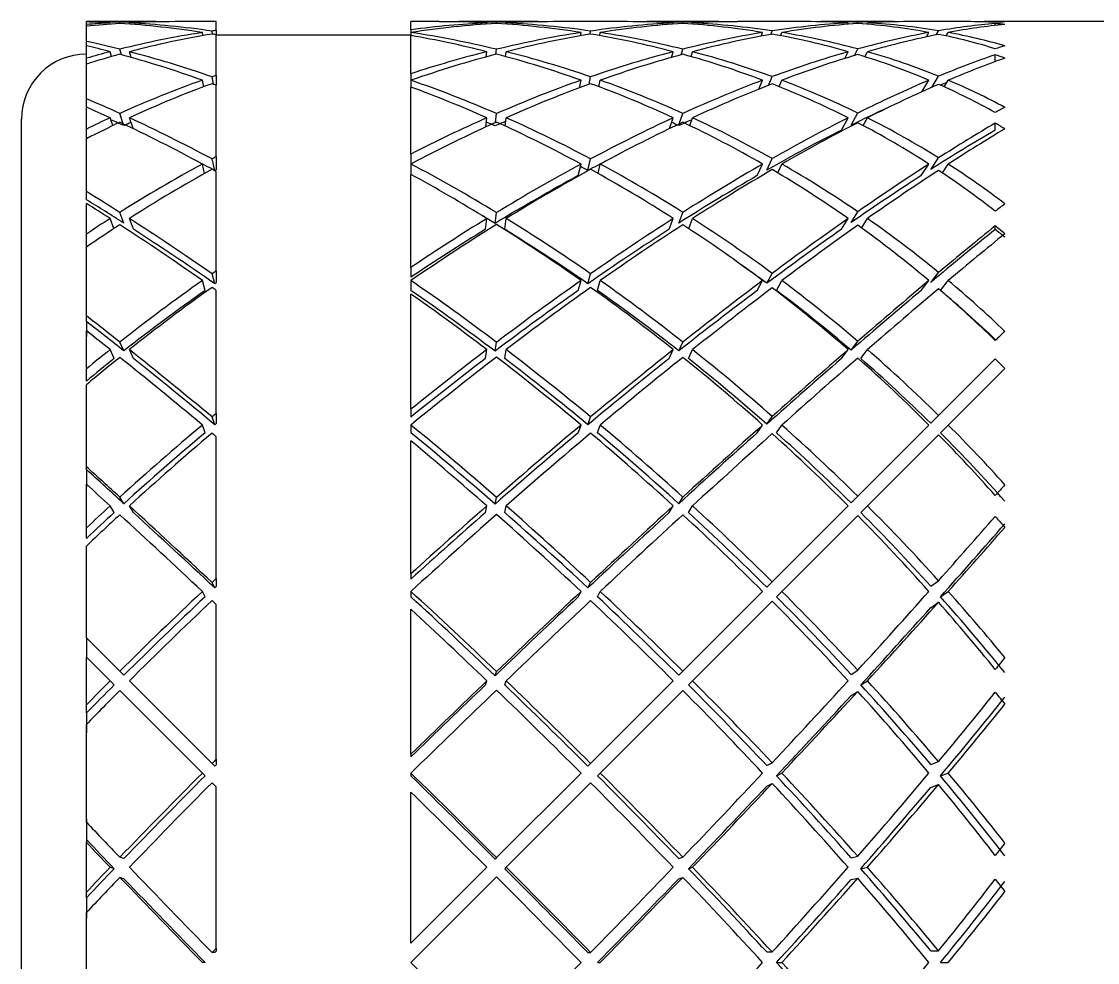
# Model space of a CAD drawing. Header units: millimetres. Extents: x 0 to 279, y 0 to 216.
# Drawn here: x 88.59 to 92.6, y 193.701 to 197.207 of the extents above; entities that cross this region are included whole.
import ezdxf

# ---------------------------------------------------------------- set-up
doc = ezdxf.new("R2010")
doc.units = ezdxf.units.MM

msp = doc.modelspace()

# ---------------------------------------------------------------- linework, layer by layer
at = {"color": 7, "linetype": 'Continuous', "lineweight": 25}
for p, q in [((89.0914, 197.2063), (88.8323, 197.2063)), ((88.8323, 197.2053), (88.8323, 197.2063)), ((88.8323, 197.1959), (88.8323, 197.2053)), ((88.8323, 197.1892), (88.8323, 197.1959)), ((88.8323, 197.1329), (88.8323, 197.1892)), ((88.922, 197.1973), (88.9207, 197.2018)), ((88.9578, 197.1996), (88.9566, 197.2035)), ((88.9939, 197.1971), (88.9925, 197.2018)), ((89.3161, 197.2063), (89.1632, 197.2063)), ((89.3161, 197.1735), (89.3161, 197.2063)), ((89.3161, 197.1735), (89.3161, 197.1575)), ((90.1475, 197.2063), (90.0418, 197.2063)), ((90.0418, 197.176), (90.0418, 197.2063)), ((90.0418, 197.176), (90.0418, 197.1659)), ((90.5008, 197.2063), (90.2194, 197.2063)), ((90.3241, 197.1974), (90.3246, 197.2018)), ((90.3601, 197.1998), (90.3605, 197.2035)), ((90.396, 197.1974), (90.3964, 197.2018)), ((90.8486, 197.2063), (90.5726, 197.2063)), ((91.1874, 197.2063), (90.9204, 197.2063)), ((91.0179, 197.1971), (91.0193, 197.2018)), ((91.054, 197.1996), (91.0552, 197.2035)), ((91.0898, 197.1973), (91.0912, 197.2018)), ((91.5137, 197.2063), (91.2592, 197.2063)), ((91.8241, 197.2063), (91.5855, 197.2063)), ((91.6685, 197.1965), (91.6711, 197.2018)), ((91.7048, 197.1993), (91.7069, 197.2037)), ((91.7405, 197.1969), (91.7429, 197.2018)), ((92.1155, 197.2063), (91.8959, 197.2063)), ((91.9995, 197.1573), (92.0082, 197.1722)), ((93.111, 197.2063), (92.1874, 197.2063)), ((92.2193, 197.1922), (92.2193, 197.1993)), ((88.8323, 197.1165), (88.8323, 197.1329)), ((89.2667, 197.1544), (89.2644, 197.1659)), ((89.3027, 197.1598), (89.3003, 197.1713)), ((89.3161, 197.0061), (89.3161, 197.1575)), ((90.0418, 197.1555), (89.3161, 197.1555)), ((90.0418, 197.1659), (90.0418, 197.1543)), ((90.0418, 197.0124), (90.0418, 197.1543)), ((90.6731, 197.1536), (90.6756, 197.1659)), ((90.7091, 197.1598), (90.7115, 197.1713)), ((90.7451, 197.1544), (90.7474, 197.1659)), ((91.3468, 197.1522), (91.3523, 197.1659)), ((91.383, 197.1589), (91.3881, 197.1716)), ((91.4194, 197.154), (91.4241, 197.1659)), ((91.963, 197.1497), (91.9724, 197.1659)), ((92.0368, 197.153), (92.0442, 197.1659)), ((88.8323, 197.0699), (88.8323, 197.1165)), ((88.9263, 197.0763), (88.9207, 197.0944)), ((88.963, 197.083), (88.9566, 197.1037)), ((88.9991, 197.0729), (88.9925, 197.0944)), ((90.3226, 197.0751), (90.3246, 197.0944)), ((90.3586, 197.0847), (90.3605, 197.1033)), ((90.3945, 197.0761), (90.3964, 197.0944)), ((91.0127, 197.0729), (91.0193, 197.0944)), ((91.0488, 197.083), (91.0552, 197.1037)), ((91.0855, 197.0763), (91.0912, 197.0944)), ((91.6584, 197.0691), (91.6711, 197.0944)), ((91.6947, 197.0802), (91.7069, 197.1045)), ((91.7335, 197.0757), (91.7429, 197.0944)), ((88.8323, 197.0481), (88.8323, 197.0699)), ((92.2193, 197.0575), (92.2193, 197.083)), ((88.8323, 196.9189), (88.8323, 197.0481)), ((90.0418, 197.0124), (90.0418, 196.9881)), ((89.2696, 196.9638), (89.2644, 196.9881)), ((89.3063, 196.973), (89.3003, 197.0007)), ((89.3161, 197.0061), (89.3161, 196.9694)), ((90.0418, 196.9881), (90.0418, 196.9625)), ((90.6695, 196.9597), (90.6756, 196.9881)), ((90.7055, 196.973), (90.7115, 197.0007)), ((90.7422, 196.9638), (90.7474, 196.9881)), ((91.3382, 196.9547), (91.3523, 196.9881)), ((91.3745, 196.969), (91.3881, 197.0015)), ((91.414, 196.9641), (91.4241, 196.9881)), ((91.9463, 196.9453), (91.9724, 196.9881)), ((91.9829, 196.9616), (92.0082, 197.0031)), ((92.0291, 196.9633), (92.0442, 196.9881)), ((89.3161, 196.7033), (89.3161, 196.9694)), ((90.0418, 196.7132), (90.0418, 196.9625)), ((88.8323, 196.8879), (88.8323, 196.9189)), ((88.8323, 196.806), (88.8323, 196.8879)), ((88.9698, 196.8251), (88.9566, 196.8645)), ((90.3567, 196.8303), (90.3605, 196.8638)), ((91.042, 196.8251), (91.0552, 196.8645)), ((91.6822, 196.8204), (91.7069, 196.866)), ((88.5904, 190.5588), (88.5904, 196.8435)), ((88.9304, 196.8188), (88.9207, 196.8481)), ((89.0059, 196.8079), (88.9925, 196.8481)), ((90.3207, 196.8139), (90.3246, 196.8481)), ((90.393, 196.8172), (90.3964, 196.8481)), ((91.0059, 196.8079), (91.0193, 196.8481)), ((91.0814, 196.8188), (91.0912, 196.8481)), ((91.6464, 196.8025), (91.6711, 196.8481)), ((91.7272, 196.8191), (91.7429, 196.8481)), ((92.2193, 196.8021), (92.2193, 196.8283)), ((88.8323, 196.7699), (88.8323, 196.806)), ((88.8323, 196.5733), (88.8323, 196.7699)), ((89.3106, 196.6519), (89.3003, 196.695)), ((89.3161, 196.7033), (89.3161, 196.6548)), ((90.0418, 196.7132), (90.0418, 196.6758)), ((90.7012, 196.6519), (90.7115, 196.695)), ((91.3681, 196.6532), (91.3881, 196.6963)), ((91.9791, 196.6556), (92.0082, 196.6987)), ((89.2727, 196.6409), (89.2644, 196.6758)), ((90.0418, 196.6758), (90.0418, 196.6372)), ((90.6653, 196.6327), (90.6756, 196.6758)), ((90.7391, 196.6409), (90.7474, 196.6758)), ((91.3322, 196.6327), (91.3523, 196.6758)), ((91.4087, 196.6427), (91.4241, 196.6758)), ((91.9434, 196.6327), (91.9724, 196.6758)), ((92.0222, 196.643), (92.0442, 196.6758)), ((89.3161, 196.2777), (89.3161, 196.6476)), ((90.0418, 196.2906), (90.0418, 196.6372)), ((88.8323, 196.5423), (88.8323, 196.5733)), ((88.8323, 196.415), (88.8323, 196.5289)), ((88.9718, 196.4557), (88.9566, 196.4958)), ((90.3554, 196.4547), (90.3605, 196.4949)), ((91.04, 196.4557), (91.0552, 196.4958)), ((91.6822, 196.4577), (91.7069, 196.4979)), ((88.9348, 196.4354), (88.9207, 196.4729)), ((89.0077, 196.4328), (88.9925, 196.4729)), ((90.3195, 196.4328), (90.3246, 196.4729)), ((90.3913, 196.4328), (90.3964, 196.4729)), ((91.0041, 196.4328), (91.0193, 196.4729)), ((91.077, 196.4354), (91.0912, 196.4729)), ((91.6464, 196.4328), (91.6711, 196.4729)), ((91.7211, 196.4374), (91.7429, 196.4729)), ((88.8323, 196.3662), (88.8323, 196.415)), ((92.2193, 196.4322), (92.2193, 196.4456)), ((88.8323, 196.11), (88.8323, 196.3662)), ((90.0418, 196.2906), (90.0418, 196.2538)), ((89.3106, 196.23), (89.3003, 196.2668)), ((89.3161, 196.2777), (89.3161, 196.2338)), ((90.7012, 196.23), (90.7115, 196.2668)), ((91.3681, 196.2316), (91.3881, 196.2684)), ((91.9791, 196.2348), (92.0082, 196.2716)), ((89.2746, 196.2048), (89.2644, 196.2417)), ((90.0418, 196.2417), (90.0418, 196.2048)), ((90.6653, 196.2048), (90.6756, 196.2417)), ((90.7372, 196.2048), (90.7474, 196.2417)), ((91.3322, 196.2048), (91.3523, 196.2417)), ((91.4041, 196.2048), (91.4241, 196.2417)), ((91.9434, 196.2048), (91.9724, 196.2417)), ((92.0154, 196.2051), (92.0442, 196.2417)), ((89.3161, 195.7466), (89.3161, 196.205)), ((90.0418, 195.7621), (90.0418, 196.1916)), ((88.8323, 196.0886), (88.8323, 196.11)), ((88.8323, 196.0886), (88.8323, 196.0329)), ((88.8323, 195.9129), (88.8323, 196.0541)), ((88.9718, 195.9796), (88.9566, 196.0127)), ((90.3554, 195.9785), (90.3605, 196.0116)), ((91.04, 195.9796), (91.0552, 196.0127)), ((91.6822, 195.9822), (91.7069, 196.0153)), ((88.9359, 195.9512), (88.9207, 195.9843)), ((89.0077, 195.9512), (88.9925, 195.9843)), ((90.3195, 195.9512), (90.3246, 195.9843)), ((90.3913, 195.9512), (90.3964, 195.9843)), ((91.0041, 195.9512), (91.0193, 195.9843)), ((91.0759, 195.9512), (91.0912, 195.9843)), ((91.6464, 195.9512), (91.6711, 195.9843)), ((91.7183, 195.9512), (91.7429, 195.9843)), ((92.0082, 195.7393), (92.2193, 195.9505)), ((92.2553, 195.9145), (92.2193, 195.9505)), ((88.8323, 195.8673), (88.8323, 195.9129)), ((92.0442, 195.7035), (92.2553, 195.9145)), ((88.8323, 195.5481), (88.8323, 195.8533)), ((89.3106, 195.7045), (89.3003, 195.7335)), ((89.3161, 195.7466), (89.3161, 195.7091)), ((90.0418, 195.7621), (90.0418, 195.733)), ((90.7012, 195.7045), (90.7115, 195.7335)), ((91.3681, 195.7065), (91.3881, 195.7355)), ((92.0082, 195.7393), (91.9791, 195.7103)), ((89.2746, 195.6745), (89.2644, 195.7035)), ((90.0418, 195.7035), (90.0418, 195.6745)), ((90.6653, 195.6745), (90.6756, 195.7035)), ((90.7372, 195.6745), (90.7474, 195.7035)), ((91.3322, 195.6745), (91.3523, 195.7035)), ((91.4041, 195.6745), (91.4241, 195.7035)), ((91.7069, 195.438), (91.9724, 195.7035)), ((92.0442, 195.7035), (92.0152, 195.6745)), ((89.3161, 195.1317), (89.3161, 195.66)), ((91.7429, 195.4022), (92.0082, 195.6674)), ((90.0418, 195.1491), (90.0418, 195.6441)), ((88.8323, 195.5372), (88.8323, 195.5481)), ((88.8323, 195.5372), (88.8323, 195.4721)), ((88.8323, 195.3203), (88.8323, 195.4829)), ((88.9718, 195.4104), (88.9566, 195.435)), ((90.3554, 195.409), (90.3605, 195.4337)), ((91.04, 195.4104), (91.0552, 195.435)), ((91.7069, 195.438), (91.6822, 195.4133)), ((88.9359, 195.3775), (88.9207, 195.4022)), ((89.0077, 195.3775), (88.9925, 195.4022)), ((90.3195, 195.3775), (90.3246, 195.4022)), ((90.3913, 195.3775), (90.3964, 195.4022)), ((91.0041, 195.3775), (91.0193, 195.4022)), ((91.0759, 195.3775), (91.0912, 195.4022)), ((91.3881, 195.1192), (91.6711, 195.4022)), ((91.7429, 195.4022), (91.7183, 195.3775)), ((91.4241, 195.0834), (91.7069, 195.3662)), ((88.8323, 195.2813), (88.8323, 195.3203)), ((88.8323, 194.9106), (88.8323, 195.2523)), ((89.3161, 195.1317), (89.3161, 195.1022)), ((90.0418, 195.1491), (90.0418, 195.1291)), ((89.3106, 195.097), (89.3003, 195.117)), ((90.7012, 195.097), (90.7115, 195.117)), ((91.3881, 195.1192), (91.3681, 195.0992)), ((91.9791, 195.1035), (92.0082, 195.1235)), ((89.2746, 195.0634), (89.2644, 195.0834)), ((90.0418, 195.0834), (90.0418, 195.0634)), ((90.6653, 195.0634), (90.6756, 195.0834)), ((90.7372, 195.0634), (90.7474, 195.0834)), ((91.0552, 194.7863), (91.3523, 195.0834)), ((91.0912, 194.7504), (91.3881, 195.0474)), ((91.4241, 195.0834), (91.4041, 195.0634)), ((92.0152, 195.0634), (92.0442, 195.0834)), ((89.3161, 194.4583), (89.3161, 195.0348)), ((90.0418, 194.4769), (90.0418, 195.0171)), ((91.9791, 195.023), (92.0082, 195.0431)), ((88.8323, 194.9106), (88.8323, 194.8388)), ((88.8323, 194.9106), (88.9566, 194.7863)), ((88.8323, 194.8388), (88.9207, 194.7504)), ((88.8323, 194.6613), (88.8323, 194.8388)), ((88.9718, 194.7711), (88.9566, 194.7863)), ((90.3554, 194.7696), (90.3605, 194.7848)), ((91.0552, 194.7863), (91.04, 194.7711)), ((91.6822, 194.7744), (91.7069, 194.7896)), ((88.9359, 194.7352), (88.9207, 194.7504)), ((88.9925, 194.7504), (89.3003, 194.4426)), ((90.3195, 194.7352), (90.3246, 194.7504)), ((90.3913, 194.7352), (90.3964, 194.7504)), ((90.7115, 194.4426), (91.0193, 194.7504)), ((91.0912, 194.7504), (91.0759, 194.7352)), ((91.7183, 194.7352), (91.7429, 194.7504)), ((88.9566, 194.7145), (89.2644, 194.4067)), ((90.7474, 194.4067), (91.0552, 194.7145)), ((91.6822, 194.696), (91.7069, 194.7112)), ((88.8323, 194.6306), (88.8323, 194.6613)), ((88.8323, 194.6306), (88.8323, 194.5568)), ((88.8323, 194.2236), (88.8323, 194.5878)), ((89.3161, 194.4583), (89.3161, 194.4379)), ((90.0418, 194.4769), (90.0418, 194.4667)), ((91.3681, 194.4347), (91.3881, 194.4449)), ((91.9791, 194.4393), (92.0082, 194.4495)), ((89.2746, 194.3965), (89.2644, 194.4067)), ((89.3106, 194.4324), (89.3003, 194.4426)), ((90.0418, 194.4067), (90.0418, 194.3965)), ((90.3605, 194.0916), (90.6756, 194.4067)), ((90.7115, 194.4426), (90.7012, 194.4324)), ((90.7474, 194.4067), (90.7372, 194.3965)), ((91.4041, 194.3965), (91.4241, 194.4067)), ((92.0152, 194.3965), (92.0442, 194.4067)), ((89.3003, 194.3707), (89.3161, 194.355)), ((90.3964, 194.0557), (90.7115, 194.3707)), ((91.3681, 194.3581), (91.3881, 194.3684)), ((89.3161, 193.7538), (89.3161, 194.355)), ((90.0418, 193.773), (90.0418, 194.3362)), ((91.9791, 194.3536), (92.0082, 194.3638)), ((88.8323, 194.2345), (88.8323, 194.1589)), ((88.8323, 194.1589), (88.8323, 194.1481)), ((88.8323, 193.9631), (88.8323, 194.1481)), ((88.9718, 194.088), (88.9566, 194.0932)), ((90.3605, 194.0916), (90.3554, 194.0865)), ((91.04, 194.088), (91.0552, 194.0932)), ((91.6822, 194.0914), (91.7069, 194.0966)), ((88.9359, 194.0506), (88.9207, 194.0557)), ((90.0418, 193.773), (90.3246, 194.0557)), ((90.3964, 194.0557), (90.3913, 194.0506)), ((91.0759, 194.0506), (91.0912, 194.0557)), ((91.7183, 194.0506), (91.7429, 194.0557)), ((88.9718, 194.0131), (88.9566, 194.0183)), ((90.0418, 193.7011), (90.3605, 194.0198)), ((91.04, 194.0131), (91.0552, 194.0183)), ((91.6822, 194.0097), (91.7069, 194.0148)), ((88.8323, 193.9419), (88.8323, 193.9631)), ((88.8323, 193.9419), (88.8323, 193.8656)), ((88.8323, 193.5152), (88.8323, 193.887)), ((89.3106, 193.7378), (89.3003, 193.7378)), ((89.3161, 193.7538), (89.3161, 193.7434)), ((90.7012, 193.7378), (90.7115, 193.7378)), ((91.3681, 193.7402), (91.3881, 193.7402)), ((91.9791, 193.7449), (92.0082, 193.7449)), ((89.2746, 193.7011), (89.2644, 193.7011)), ((90.0418, 193.7011), (90.3605, 193.3824)), ((90.7372, 193.7011), (90.7474, 193.7011)), ((91.4041, 193.7011), (91.4241, 193.7011)), ((92.0152, 193.7011), (92.0442, 193.7011))]:
    msp.add_line(p, q, dxfattribs=at)
msp.add_arc((88.8323, 196.8435), 0.2419, 90, 180, dxfattribs=at)
for centre, major_axis, ratio, start_param, end_param in [((90.0418, 193.7011), (-2.8769, 2.8769), 0.696021, 5.635205, 5.672748), ((89.97, 193.7011), (-2.8769, 2.8769), 0.696021, 5.624464, 5.650996), ((89.97, 193.7011), (-2.7718, 2.7718), 0.774058, 5.675135, 5.701667), ((90.0418, 193.7011), (-2.7718, 2.7718), 0.774058, 5.685876, 5.723419), ((89.97, 193.7011), (-2.7718, 2.7718), 0.774058, 5.613878, 5.664394), ((89.97, 193.7011), (-2.8769, 2.8769), 0.696021, 5.523123, 5.613724), ((90.0418, 193.7011), (-2.7718, 2.7718), 0.774058, 5.624464, 5.675135), ((90.0418, 193.7011), (-2.8769, 2.8769), 0.696021, 5.533585, 5.624464), ((89.97, 193.7011), (2.5405, -2.5405), 0.950571, 2.518502, 2.52308), ((89.97, 193.7011), (2.6596, 2.6596), 0.858472, 0.760063, 0.840907), ((90.0418, 193.7011), (2.6596, 2.6596), 0.858472, 0.770364, 0.861404), ((89.97, 193.7011), (2.5405, 2.5405), 0.950571, 0.709392, 0.760063), ((90.0418, 193.7011), (2.5405, 2.5405), 0.950571, 0.719693, 0.770324), ((89.97, 193.7011), (2.6596, 2.6596), 0.858472, 0.699024, 0.749762), ((89.97, 193.7011), (2.5405, 2.5405), 0.950571, 0.60805, 0.699091), ((90.0418, 193.7011), (2.6596, 2.6596), 0.858472, 0.709392, 0.760063), ((90.0418, 193.7011), (2.5405, 2.5405), 0.950571, 0.618512, 0.709392), ((89.97, 193.7011), (2.8769, 2.8769), 0.696021, 0.658721, 0.7496), ((90.0418, 193.7011), (2.8769, 2.8769), 0.696021, 0.669462, 0.760063), ((89.97, 193.7011), (2.7718, 2.7718), 0.774058, 0.60805, 0.658721), ((90.0418, 193.7011), (2.7718, 2.7718), 0.774058, 0.618791, 0.669307), ((89.97, 193.7011), (2.8769, 2.8769), 0.696021, 0.597122, 0.64798), ((89.97, 193.7011), (2.7718, 2.7718), 0.774058, 0.506708, 0.597309), ((90.0418, 193.7011), (2.8769, 2.8769), 0.696021, 0.60805, 0.658721), ((90.0418, 193.7011), (2.7718, 2.7718), 0.774058, 0.51786, 0.60805), ((89.97, 193.7011), (3.0648, 3.0648), 0.555045, 0.557379, 0.647569), ((90.0418, 193.7011), (3.0648, 3.0648), 0.555045, 0.5691, 0.658721), ((89.97, 193.7011), (2.9747, 2.9747), 0.623305, 0.506708, 0.557379), ((90.0418, 193.7011), (2.9747, 2.9747), 0.623305, 0.518429, 0.568794), ((89.97, 193.7011), (3.0648, 3.0648), 0.555045, 0.494633, 0.545658), ((89.97, 193.7011), (2.9747, 2.9747), 0.623305, 0.405367, 0.494988), ((90.0418, 193.7011), (3.0648, 3.0648), 0.555045, 0.506708, 0.557379), ((90.0418, 193.7011), (2.9747, 2.9747), 0.623305, 0.417853, 0.506708), ((89.97, 193.7011), (3.2211, 3.2211), 0.429134, 0.468693, 0.544893), ((90.0418, 193.7011), (3.2211, 3.2211), 0.429134, 0.481982, 0.557379), ((89.97, 193.7011), (3.147, 3.147), 0.490523, 0.418023, 0.456038), ((90.0418, 193.7011), (3.147, 3.147), 0.490523, 0.431311, 0.468997), ((94.4687, 193.7011), (-3.147, 3.147), 0.490523, 5.851874, 5.865163), ((94.4687, 193.7011), (-3.2211, 3.2211), 0.429134, 5.801203, 5.814492), ((90.0418, 193.7011), (-3.0648, 3.0648), 0.555045, 5.533863, 5.571406), ((89.97, 193.7011), (2.5405, -2.5405), 0.950571, 2.533542, 2.624143), ((90.0418, 193.7011), (2.5405, -2.5405), 0.950571, 2.544005, 2.634884), ((89.97, 193.7011), (-2.8769, 2.8769), 0.696021, 5.508082, 5.51266), ((90.0418, 193.7011), (-2.6596, 2.6596), 0.858472, 5.33074, 5.421781), ((89.97, 193.7011), (-2.6596, 2.6596), 0.858472, 5.320439, 5.401284), ((89.97, 193.7011), (2.8769, 2.8769), 0.696021, 0.760063, 0.851103), ((90.0418, 193.7011), (2.8769, 2.8769), 0.696021, 0.770525, 0.861404), ((89.97, 193.7011), (2.5405, 2.5405), 0.950571, 0.506708, 0.597588), ((90.0418, 193.7011), (2.5405, 2.5405), 0.950571, 0.517449, 0.60805), ((89.97, 193.7011), (3.0648, 3.0648), 0.555045, 0.658721, 0.749322), ((90.0418, 193.7011), (3.0648, 3.0648), 0.555045, 0.669873, 0.760063), ((89.97, 193.7011), (2.7718, 2.7718), 0.774058, 0.405367, 0.495557), ((90.0418, 193.7011), (2.7718, 2.7718), 0.774058, 0.417088, 0.506708), ((89.97, 193.7011), (3.2211, 3.2211), 0.429134, 0.557379, 0.647), ((90.0418, 193.7011), (3.2211, 3.2211), 0.429134, 0.569866, 0.658721), ((89.97, 193.7011), (2.9747, 2.9747), 0.623305, 0.316681, 0.392881), ((90.0418, 193.7011), (2.9747, 2.9747), 0.623305, 0.329969, 0.405367), ((89.97, 193.7011), (-3.0648, 3.0648), 0.555045, 5.523123, 5.549654), ((89.97, 193.7011), (2.5405, -2.5405), 0.950571, 2.634884, 2.661416), ((90.0418, 193.7011), (-3.0648, 3.0648), 0.555045, 5.432243, 5.523123), ((89.97, 193.7011), (2.8769, 2.8769), 0.696021, 0.861404, 0.942249), ((90.0418, 193.7011), (-2.6596, 2.6596), 0.858472, 5.22956, 5.320439), ((89.97, 193.7011), (3.0648, 3.0648), 0.555045, 0.760063, 0.850942), ((90.0418, 193.7011), (2.5405, 2.5405), 0.950571, 0.416519, 0.506708), ((89.97, 193.7011), (3.2211, 3.2211), 0.429134, 0.658721, 0.748911), ((90.0418, 193.7011), (2.7718, 2.7718), 0.774058, 0.316511, 0.405367), ((94.4687, 193.7011), (-2.9747, 2.9747), 0.623305, 5.953216, 5.966504), ((90.0418, 193.7011), (2.5405, -2.5405), 0.950571, 2.645625, 2.683168), ((89.97, 193.7011), (-3.0648, 3.0648), 0.555045, 5.421781, 5.512382), ((90.0418, 193.7011), (2.8769, 2.8769), 0.696021, 0.871705, 0.962746), ((89.97, 193.7011), (-2.6596, 2.6596), 0.858472, 5.219097, 5.310138), ((90.0418, 193.7011), (3.0648, 3.0648), 0.555045, 0.770803, 0.861404), ((89.97, 193.7011), (2.5405, 2.5405), 0.950571, 0.405367, 0.495968), ((90.0418, 193.7011), (3.2211, 3.2211), 0.429134, 0.670442, 0.760063), ((89.97, 193.7011), (2.7718, 2.7718), 0.774058, 0.304025, 0.393646), ((89.97, 193.7011), (3.3444, 3.3444), 0.313752, 0.570035, 0.646235), ((90.0418, 193.7011), (3.3444, 3.3444), 0.313752, 0.583324, 0.658721), ((94.4687, 193.7011), (-3.3444, 3.3444), 0.313752, 5.699862, 5.71315), ((89.97, 193.7011), (2.6596, 2.6596), 0.858472, 1.064088, 1.154689), ((90.0418, 193.7011), (2.6596, 2.6596), 0.858472, 1.07455, 1.16543), ((89.97, 193.7011), (2.6596, 2.6596), 0.858472, 1.049047, 1.053626), ((89.97, 193.7011), (-3.0648, 3.0648), 0.555045, 5.40674, 5.411319), ((90.0418, 193.7011), (-2.8769, 2.8769), 0.696021, 5.229398, 5.320439), ((89.97, 193.7011), (3.0648, 3.0648), 0.555045, 0.861404, 0.952445), ((90.0418, 193.7011), (3.0648, 3.0648), 0.555045, 0.871867, 0.962746), ((89.97, 193.7011), (-2.6596, 2.6596), 0.858472, 5.117756, 5.208635), ((90.0418, 193.7011), (-2.6596, 2.6596), 0.858472, 5.128496, 5.219097), ((89.97, 193.7011), (3.2211, 3.2211), 0.429134, 0.760063, 0.850664), ((90.0418, 193.7011), (3.2211, 3.2211), 0.429134, 0.771215, 0.861404), ((89.97, 193.7011), (2.5405, 2.5405), 0.950571, 0.304025, 0.394215), ((90.0418, 193.7011), (2.5405, 2.5405), 0.950571, 0.315746, 0.405367), ((89.97, 193.7011), (3.3444, 3.3444), 0.313752, 0.658721, 0.748342), ((90.0418, 193.7011), (3.3444, 3.3444), 0.313752, 0.671207, 0.760063), ((89.97, 193.7011), (2.7718, 2.7718), 0.774058, 0.215339, 0.291539), ((89.97, 193.7011), (3.296, 3.296), 0.313752, 0.624575, 0.633389), ((90.0418, 193.7011), (2.7718, 2.7718), 0.774058, 0.228628, 0.304025), ((89.97, 193.7011), (-2.8769, 2.8769), 0.696021, 5.219097, 5.299942), ((90.0418, 193.7011), (-3.2211, 3.2211), 0.429134, 5.432522, 5.470064), ((89.97, 193.7011), (-3.2211, 3.2211), 0.429134, 5.421781, 5.448313), ((89.97, 193.7011), (3.296, 3.296), 0.313752, 0.703262, 0.748169), ((94.4687, 193.7011), (-2.7718, 2.7718), 0.774058, 6.054558, 6.067846), ((89.97, 193.7011), (2.6596, 2.6596), 0.858472, 1.16543, 1.191961), ((90.0418, 193.7011), (2.6596, 2.6596), 0.858472, 1.17617, 1.213713), ((90.0418, 193.7011), (-3.1744, 3.1744), 0.429134, 5.43268, 5.447545), ((89.97, 193.7011), (-3.2211, 3.2211), 0.429134, 5.320439, 5.41104), ((89.97, 193.7011), (2.6211, 2.6211), 0.858472, 1.146539, 1.154531), ((90.0418, 193.7011), (-3.2211, 3.2211), 0.429134, 5.330901, 5.421781), ((89.97, 193.7011), (3.0648, 3.0648), 0.555045, 0.962746, 1.043591), ((90.0418, 193.7011), (3.0648, 3.0648), 0.555045, 0.973047, 1.064088), ((90.0418, 193.7011), (-2.8352, 2.8352), 0.696021, 5.22955, 5.23901), ((89.97, 193.7011), (3.0203, 3.0203), 0.555045, 0.940742, 0.952294), ((89.97, 193.7011), (-2.8769, 2.8769), 0.696021, 5.117756, 5.208797), ((90.0418, 193.7011), (-2.8769, 2.8769), 0.696021, 5.128218, 5.219097), ((89.97, 193.7011), (3.2211, 3.2211), 0.429134, 0.861404, 0.952284), ((90.0418, 193.7011), (3.2211, 3.2211), 0.429134, 0.872145, 0.962746), ((90.0418, 193.7011), (-2.6211, 2.6211), 0.858472, 5.128654, 5.136647), ((89.97, 193.7011), (3.1744, 3.1744), 0.429134, 0.83564, 0.850506), ((89.97, 193.7011), (-2.6596, 2.6596), 0.858472, 5.016414, 5.107015), ((90.0418, 193.7011), (-2.6596, 2.6596), 0.858472, 5.027566, 5.117756), ((89.97, 193.7011), (3.3444, 3.3444), 0.313752, 0.760063, 0.850253), ((90.0418, 193.7011), (3.3444, 3.3444), 0.313752, 0.771784, 0.861404), ((89.97, 193.7011), (2.5405, 2.5405), 0.950571, 0.202683, 0.292304), ((90.0418, 193.7011), (2.5405, 2.5405), 0.950571, 0.21517, 0.304025), ((89.97, 193.7011), (3.4334, 3.4334), 0.205505, 0.671377, 0.747577), ((94.4687, 193.7011), (-3.4334, 3.4334), 0.205505, 5.59852, 5.611808), ((89.97, 193.7011), (3.296, 3.296), 0.313752, 0.760063, 0.850089), ((89.97, 193.7011), (3.3837, 3.3837), 0.205505, 0.659008, 0.747393), ((90.0418, 193.7011), (3.4334, 3.4334), 0.205505, 0.684665, 0.760063), ((89.97, 193.7011), (2.8769, 2.8769), 0.696021, 1.150389, 1.154967), ((89.97, 193.7011), (2.8769, 2.8769), 0.696021, 1.16543, 1.256031), ((90.0418, 193.7011), (2.8769, 2.8769), 0.696021, 1.175892, 1.266771), ((90.0418, 193.7011), (-3.1744, 3.1744), 0.429134, 5.331055, 5.351993), ((89.97, 193.7011), (-3.2211, 3.2211), 0.429134, 5.305398, 5.309977), ((89.97, 193.7011), (2.8352, 2.8352), 0.696021, 1.153182, 1.154813), ((90.0418, 193.7011), (-3.0648, 3.0648), 0.555045, 5.128057, 5.219097), ((89.97, 193.7011), (3.2211, 3.2211), 0.429134, 0.962746, 1.053787), ((90.0418, 193.7011), (3.2211, 3.2211), 0.429134, 0.973208, 1.064088), ((90.0418, 193.7011), (-2.8352, 2.8352), 0.696021, 5.128372, 5.136578), ((89.97, 193.7011), (3.1744, 3.1744), 0.429134, 0.931192, 0.95213), ((89.97, 193.7011), (-2.8769, 2.8769), 0.696021, 5.016414, 5.107293), ((90.0418, 193.7011), (-2.8769, 2.8769), 0.696021, 5.027155, 5.117756), ((89.97, 193.7011), (3.3444, 3.3444), 0.313752, 0.861404, 0.952005), ((90.0418, 193.7011), (3.3444, 3.3444), 0.313752, 0.872556, 0.962746), ((89.97, 193.7011), (-2.6596, 2.6596), 0.858472, 4.915072, 5.005262), ((90.0418, 193.7011), (-2.6596, 2.6596), 0.858472, 4.926793, 5.016414), ((89.97, 193.7011), (3.4334, 3.4334), 0.205505, 0.760063, 0.849684), ((90.0418, 193.7011), (3.4334, 3.4334), 0.205505, 0.772549, 0.861404), ((89.97, 193.7011), (2.5405, 2.5405), 0.950571, 0.113997, 0.190197), ((90.0418, 193.7011), (2.5405, 2.5405), 0.950571, 0.127286, 0.202683), ((89.97, 193.7011), (-3.0648, 3.0648), 0.555045, 5.117756, 5.1986), ((89.97, 193.7011), (3.1744, 3.1744), 0.429134, 0.962746, 1.053635), ((89.97, 193.7011), (3.296, 3.296), 0.313752, 0.861404, 0.951847), ((89.97, 193.7011), (3.3837, 3.3837), 0.205505, 0.760063, 0.849511), ((90.0418, 193.7011), (-3.3444, 3.3444), 0.313752, 5.33118, 5.368723), ((90.0418, 193.7011), (-3.296, 3.296), 0.313752, 5.331338, 5.374135), ((89.97, 193.7011), (-3.3444, 3.3444), 0.313752, 5.320439, 5.346971), ((94.4687, 193.7011), (-2.5405, 2.5405), 0.950571, 6.155899, 6.169188), ((89.97, 193.7011), (2.8769, 2.8769), 0.696021, 1.266771, 1.293303), ((90.0418, 193.7011), (-3.3444, 3.3444), 0.313752, 5.22956, 5.320439), ((89.97, 193.7011), (3.2211, 3.2211), 0.429134, 1.064088, 1.144932), ((90.0418, 193.7011), (3.2211, 3.2211), 0.429134, 1.074389, 1.16543), ((90.0418, 193.7011), (-3.0203, 3.0203), 0.555045, 5.128208, 5.142639), ((89.97, 193.7011), (-3.0648, 3.0648), 0.555045, 5.016414, 5.107455), ((90.0418, 193.7011), (-3.0648, 3.0648), 0.555045, 5.026876, 5.117756), ((89.97, 193.7011), (3.3444, 3.3444), 0.313752, 0.962746, 1.053626), ((90.0418, 193.7011), (-2.8769, 2.8769), 0.696021, 4.926224, 5.016414), ((89.97, 193.7011), (3.4334, 3.4334), 0.205505, 0.861404, 0.951594), ((90.0418, 193.7011), (-2.6596, 2.6596), 0.858472, 4.826217, 4.915072), ((90.0418, 193.7011), (2.8769, 2.8769), 0.696021, 1.277512, 1.315055), ((89.97, 193.7011), (-3.3444, 3.3444), 0.313752, 5.219097, 5.309698), ((90.0418, 193.7011), (-3.296, 3.296), 0.313752, 5.229714, 5.320439), ((89.97, 193.7011), (3.1744, 3.1744), 0.429134, 1.064088, 1.144631), ((90.0418, 193.7011), (-3.0203, 3.0203), 0.555045, 5.02703, 5.117756), ((89.97, 193.7011), (3.296, 3.296), 0.313752, 0.962746, 1.053472), ((90.0418, 193.7011), (3.3444, 3.3444), 0.313752, 0.973487, 1.064088), ((89.97, 193.7011), (-2.8769, 2.8769), 0.696021, 4.915072, 5.005673), ((89.97, 193.7011), (3.3837, 3.3837), 0.205505, 0.861404, 0.95143), ((90.0418, 193.7011), (3.4334, 3.4334), 0.205505, 0.873125, 0.962746), ((89.97, 193.7011), (-2.6596, 2.6596), 0.858472, 4.813731, 4.903351), ((89.97, 193.7011), (3.4367, 3.4367), 0.10169, 0.760349, 0.848735), ((89.97, 193.7011), (3.4872, 3.4872), 0.10169, 0.772719, 0.848918), ((90.0418, 193.7011), (3.4872, 3.4872), 0.10169, 0.786007, 0.861404), ((94.4687, 193.7011), (-3.4872, 3.4872), 0.10169, 5.497178, 5.510467), ((94.4687, 193.7011), (-3.4367, 3.4367), 0.10169, 5.509214, 5.522836), ((90.0418, 193.7011), (-2.8352, 2.8352), 0.696021, 4.926388, 4.958465), ((89.97, 193.7011), (3.0648, 3.0648), 0.555045, 1.251731, 1.256309), ((89.97, 193.7011), (3.0648, 3.0648), 0.555045, 1.266771, 1.357372), ((90.0418, 193.7011), (3.0648, 3.0648), 0.555045, 1.277234, 1.368113), ((89.97, 193.7011), (-3.3444, 3.3444), 0.313752, 5.204057, 5.208635), ((89.97, 193.7011), (3.0203, 3.0203), 0.555045, 1.254524, 1.256155), ((90.0418, 193.7011), (-3.2211, 3.2211), 0.429134, 5.026715, 5.117756), ((89.97, 193.7011), (3.3444, 3.3444), 0.313752, 1.064088, 1.155129), ((90.0418, 193.7011), (3.3444, 3.3444), 0.313752, 1.07455, 1.16543), ((89.97, 193.7011), (-3.0648, 3.0648), 0.555045, 4.915072, 5.005952), ((90.0418, 193.7011), (-3.0648, 3.0648), 0.555045, 4.925813, 5.016414), ((89.97, 193.7011), (3.4334, 3.4334), 0.205505, 0.962746, 1.053347), ((90.0418, 193.7011), (3.4334, 3.4334), 0.205505, 0.973898, 1.064088), ((89.97, 193.7011), (-2.8769, 2.8769), 0.696021, 4.813731, 4.90392), ((90.0418, 193.7011), (-2.8769, 2.8769), 0.696021, 4.825452, 4.915072), ((89.97, 193.7011), (3.4872, 3.4872), 0.10169, 0.861404, 0.951025), ((90.0418, 193.7011), (3.4872, 3.4872), 0.10169, 0.873891, 0.962746), ((89.97, 193.7011), (-2.6596, 2.6596), 0.858472, 4.725045, 4.801245), ((90.0418, 193.7011), (-2.6596, 2.6596), 0.858472, 4.738333, 4.813731), ((89.97, 193.7011), (3.0203, 3.0203), 0.555045, 1.266771, 1.357214), ((90.0418, 193.7011), (-3.1744, 3.1744), 0.429134, 5.026867, 5.117756), ((89.97, 193.7011), (-3.2211, 3.2211), 0.429134, 5.016414, 5.097258), ((89.97, 193.7011), (3.296, 3.296), 0.313752, 1.064088, 1.154977), ((90.0418, 193.7011), (-3.0203, 3.0203), 0.555045, 4.925971, 5.016414), ((89.97, 193.7011), (3.3837, 3.3837), 0.205505, 0.962746, 1.053189), ((90.0418, 193.7011), (-2.8352, 2.8352), 0.696021, 4.825624, 4.915072), ((89.97, 193.7011), (3.4367, 3.4367), 0.10169, 0.861404, 0.950853), ((90.0418, 193.7011), (-2.6211, 2.6211), 0.858472, 4.738929, 4.813731), ((90.0418, 193.7011), (-3.4334, 3.4334), 0.205505, 5.229838, 5.267381), ((90.0418, 193.7011), (-3.3837, 3.3837), 0.205505, 5.229996, 5.272793), ((89.97, 193.7011), (-3.4334, 3.4334), 0.205505, 5.219097, 5.245629), ((94.4687, 193.7011), (2.6596, 2.6596), 0.858472, 1.544852, 1.558141), ((89.97, 193.7011), (3.0648, 3.0648), 0.555045, 1.368113, 1.394645), ((90.0418, 193.7011), (-3.4334, 3.4334), 0.205505, 5.128218, 5.219097), ((89.97, 193.7011), (3.3444, 3.3444), 0.313752, 1.16543, 1.246274), ((90.0418, 193.7011), (-3.2211, 3.2211), 0.429134, 4.925535, 5.016414), ((89.97, 193.7011), (3.4334, 3.4334), 0.205505, 1.064088, 1.154967), ((90.0418, 193.7011), (-3.0648, 3.0648), 0.555045, 4.824883, 4.915072), ((89.97, 193.7011), (3.4872, 3.4872), 0.10169, 0.962746, 1.052936), ((90.0418, 193.7011), (-2.8769, 2.8769), 0.696021, 4.724875, 4.813731), ((90.0418, 193.7011), (3.0648, 3.0648), 0.555045, 1.378854, 1.416396), ((89.97, 193.7011), (3.0203, 3.0203), 0.555045, 1.368113, 1.399695), ((89.97, 193.7011), (-3.4334, 3.4334), 0.205505, 5.117756, 5.208357), ((90.0418, 193.7011), (-3.3837, 3.3837), 0.205505, 5.128372, 5.219097), ((90.0418, 193.7011), (3.3444, 3.3444), 0.313752, 1.17573, 1.266771), ((89.97, 193.7011), (3.296, 3.296), 0.313752, 1.16543, 1.245972), ((89.97, 193.7011), (-3.2211, 3.2211), 0.429134, 4.915072, 5.006113), ((90.0418, 193.7011), (-3.1744, 3.1744), 0.429134, 4.925689, 5.016414), ((89.97, 193.7011), (3.3837, 3.3837), 0.205505, 1.064088, 1.154813), ((90.0418, 193.7011), (3.4334, 3.4334), 0.205505, 1.074829, 1.16543), ((89.97, 193.7011), (-3.0648, 3.0648), 0.555045, 4.813731, 4.904332), ((90.0418, 193.7011), (-3.0203, 3.0203), 0.555045, 4.825047, 4.915072), ((89.97, 193.7011), (3.4367, 3.4367), 0.10169, 0.962746, 1.052772), ((90.0418, 193.7011), (3.4872, 3.4872), 0.10169, 0.974467, 1.064088), ((89.97, 193.7011), (-2.8769, 2.8769), 0.696021, 4.712389, 4.80201), ((90.0418, 193.7011), (-2.8352, 2.8352), 0.696021, 4.725059, 4.813731), ((89.97, 193.7011), (3.2211, 3.2211), 0.429134, 1.353072, 1.357651), ((89.97, 193.7011), (3.2211, 3.2211), 0.429134, 1.368113, 1.458714), ((89.97, 193.7011), (3.1744, 3.1744), 0.429134, 1.355865, 1.357497), ((90.0418, 193.7011), (-3.3444, 3.3444), 0.313752, 4.925373, 5.016414), ((89.97, 193.7011), (3.4334, 3.4334), 0.205505, 1.16543, 1.25647), ((90.0418, 193.7011), (-3.2211, 3.2211), 0.429134, 4.824471, 4.915072), ((89.97, 193.7011), (3.4872, 3.4872), 0.10169, 1.064088, 1.154689), ((90.0418, 193.7011), (-3.0648, 3.0648), 0.555045, 4.72411, 4.813731), ((90.0418, 193.7011), (-2.8769, 2.8769), 0.696021, 4.636992, 4.712389), ((89.97, 193.7011), (3.1744, 3.1744), 0.429134, 1.368113, 1.458556), ((90.0418, 193.7011), (3.2211, 3.2211), 0.429134, 1.378575, 1.469455), ((89.97, 193.7011), (-3.4334, 3.4334), 0.205505, 5.102715, 5.107293), ((90.0418, 193.7011), (-3.296, 3.296), 0.313752, 4.925525, 5.016414), ((89.97, 193.7011), (3.3837, 3.3837), 0.205505, 1.16543, 1.256319), ((90.0418, 193.7011), (3.4334, 3.4334), 0.205505, 1.175892, 1.266771), ((89.97, 193.7011), (-3.2211, 3.2211), 0.429134, 4.813731, 4.90461), ((90.0418, 193.7011), (-3.1744, 3.1744), 0.429134, 4.824629, 4.915072), ((89.97, 193.7011), (3.4367, 3.4367), 0.10169, 1.064088, 1.154531), ((90.0418, 193.7011), (3.4872, 3.4872), 0.10169, 1.07524, 1.16543), ((89.97, 193.7011), (-3.0648, 3.0648), 0.555045, 4.712389, 4.802579), ((90.0418, 193.7011), (-3.0203, 3.0203), 0.555045, 4.724282, 4.813731), ((89.97, 193.7011), (-2.8769, 2.8769), 0.696021, 4.623703, 4.699903), ((90.0418, 193.7011), (-2.8352, 2.8352), 0.696021, 4.624956, 4.712389), ((89.97, 193.7011), (-3.3444, 3.3444), 0.313752, 4.915072, 4.995917), ((90.0418, 193.7011), (-3.4872, 3.4872), 0.10169, 5.128496, 5.166039), ((90.0418, 193.7011), (-3.4367, 3.4367), 0.10169, 5.128654, 5.171451), ((89.97, 193.7011), (-3.4872, 3.4872), 0.10169, 5.117756, 5.144287), ((94.4687, 193.7011), (2.8769, 2.8769), 0.696021, 1.646194, 1.659482), ((89.97, 193.7011), (3.2211, 3.2211), 0.429134, 1.469455, 1.495986), ((89.97, 193.7011), (3.1744, 3.1744), 0.429134, 1.469455, 1.501037), ((90.0418, 193.7011), (3.2211, 3.2211), 0.429134, 1.480195, 1.517738), ((89.97, 193.7011), (-3.4872, 3.4872), 0.10169, 5.016414, 5.107015), ((90.0418, 193.7011), (-3.4872, 3.4872), 0.10169, 5.026876, 5.117756), ((90.0418, 193.7011), (-3.4367, 3.4367), 0.10169, 5.02703, 5.117756), ((89.97, 193.7011), (3.4334, 3.4334), 0.205505, 1.266771, 1.347616), ((89.97, 193.7011), (3.3837, 3.3837), 0.205505, 1.266771, 1.347314), ((90.0418, 193.7011), (3.4334, 3.4334), 0.205505, 1.277072, 1.368113), ((89.97, 193.7011), (-3.3444, 3.3444), 0.313752, 4.813731, 4.904771), ((90.0418, 193.7011), (-3.296, 3.296), 0.313752, 4.824347, 4.915072), ((90.0418, 193.7011), (-3.3444, 3.3444), 0.313752, 4.824193, 4.915072), ((89.97, 193.7011), (3.4367, 3.4367), 0.10169, 1.16543, 1.256155), ((89.97, 193.7011), (3.4872, 3.4872), 0.10169, 1.16543, 1.256309), ((90.0418, 193.7011), (3.4872, 3.4872), 0.10169, 1.17617, 1.266771), ((89.97, 193.7011), (-3.2211, 3.2211), 0.429134, 4.712389, 4.80299), ((90.0418, 193.7011), (-3.1744, 3.1744), 0.429134, 4.723705, 4.813731), ((90.0418, 193.7011), (-3.2211, 3.2211), 0.429134, 4.723541, 4.813731), ((90.0418, 193.7011), (-3.0203, 3.0203), 0.555045, 4.623717, 4.712389), ((90.0418, 193.7011), (-3.0648, 3.0648), 0.555045, 4.623533, 4.712389), ((89.97, 193.7011), (-3.0648, 3.0648), 0.555045, 4.611047, 4.700668), ((89.97, 193.7011), (3.4872, 3.4872), 0.10169, 5.231584, 5.307783), ((90.0418, 193.7011), (3.4367, 3.4367), 0.10169, 5.219097, 5.30653), ((94.4687, 193.7011), (-3.4872, 3.4872), 0.10169, 0.975402, 0.988691), ((90.0418, 193.7011), (3.4872, 3.4872), 0.10169, 5.219097, 5.294495), ((89.97, 193.7011), (3.3444, 3.3444), 0.313752, 1.454414, 1.458992), ((89.97, 193.7011), (3.296, 3.296), 0.313752, 1.457207, 1.458838), ((89.97, 193.7011), (3.3444, 3.3444), 0.313752, 1.469455, 1.560056), ((89.97, 193.7011), (3.296, 3.296), 0.313752, 1.469455, 1.559898), ((90.0418, 193.7011), (3.3444, 3.3444), 0.313752, 1.479917, 1.570796), ((89.97, 193.7011), (-3.4872, 3.4872), 0.10169, 5.001373, 5.005952), ((90.0418, 193.7011), (-3.4334, 3.4334), 0.205505, 4.824032, 4.915072), ((90.0418, 193.7011), (-3.3837, 3.3837), 0.205505, 4.824183, 4.915072), ((89.97, 193.7011), (3.4367, 3.4367), 0.10169, 1.266771, 1.35766), ((89.97, 193.7011), (3.4872, 3.4872), 0.10169, 1.266771, 1.357812), ((90.0418, 193.7011), (3.4872, 3.4872), 0.10169, 1.277234, 1.368113), ((89.97, 193.7011), (-3.3444, 3.3444), 0.313752, 4.712389, 4.803268), ((90.0418, 193.7011), (-3.296, 3.296), 0.313752, 4.723288, 4.813731), ((90.0418, 193.7011), (-3.3444, 3.3444), 0.313752, 4.72313, 4.813731), ((89.97, 193.7011), (-3.2211, 3.2211), 0.429134, 4.611047, 4.701237), ((90.0418, 193.7011), (-3.1744, 3.1744), 0.429134, 4.622941, 4.712389), ((90.0418, 193.7011), (-3.2211, 3.2211), 0.429134, 4.622768, 4.712389), ((89.97, 193.7011), (3.4872, 3.4872), 0.10169, 5.129477, 5.219097), ((90.0418, 193.7011), (-3.0203, 3.0203), 0.555045, 4.523615, 4.611047), ((90.0418, 193.7011), (-3.0648, 3.0648), 0.555045, 4.53565, 4.611047), ((89.97, 193.7011), (-3.4334, 3.4334), 0.205505, 4.813731, 4.894575), ((90.0418, 193.7011), (3.4367, 3.4367), 0.10169, 5.117756, 5.206428), ((90.0418, 193.7011), (3.4872, 3.4872), 0.10169, 5.117756, 5.206611), ((89.97, 193.7011), (-3.0648, 3.0648), 0.555045, 4.522361, 4.598561), ((94.4687, 193.7011), (3.0648, 3.0648), 0.555045, 1.747535, 1.760824), ((89.97, 193.7011), (3.3444, 3.3444), 0.313752, 1.570796, 1.597328), ((89.97, 193.7011), (3.296, 3.296), 0.313752, 1.570796, 1.602379), ((89.97, 193.7011), (3.4872, 3.4872), 0.10169, 1.368113, 1.448957), ((89.97, 193.7011), (3.4367, 3.4367), 0.10169, 1.368113, 1.448656), ((90.0418, 193.7011), (-3.3837, 3.3837), 0.205505, 4.723005, 4.813731), ((90.0418, 193.7011), (-3.4334, 3.4334), 0.205505, 4.722851, 4.813731), ((90.0418, 193.7011), (-3.296, 3.296), 0.313752, 4.622363, 4.712389), ((90.0418, 193.7011), (-3.3444, 3.3444), 0.313752, 4.622199, 4.712389), ((89.97, 193.7011), (3.4872, 3.4872), 0.10169, 5.027566, 5.117756), ((90.0418, 193.7011), (-3.1744, 3.1744), 0.429134, 4.522375, 4.611047), ((90.0418, 193.7011), (-3.2211, 3.2211), 0.429134, 4.522192, 4.611047), ((90.0418, 193.7011), (3.3444, 3.3444), 0.313752, 1.581537, 1.61908), ((90.0418, 193.7011), (3.4872, 3.4872), 0.10169, 1.378414, 1.469455), ((89.97, 193.7011), (-3.4334, 3.4334), 0.205505, 4.712389, 4.80343), ((89.97, 193.7011), (-3.3444, 3.3444), 0.313752, 4.611047, 4.701648), ((90.0418, 193.7011), (3.4367, 3.4367), 0.10169, 5.016414, 5.105862), ((90.0418, 193.7011), (3.4872, 3.4872), 0.10169, 5.016414, 5.106035), ((89.97, 193.7011), (-3.2211, 3.2211), 0.429134, 4.509706, 4.599326), ((89.97, 193.7011), (3.4334, 3.4334), 0.205505, 5.130242, 5.206442), ((90.0418, 193.7011), (3.3837, 3.3837), 0.205505, 5.117756, 5.205189), ((94.4687, 193.7011), (-3.4334, 3.4334), 0.205505, 1.076744, 1.090032), ((90.0418, 193.7011), (3.4334, 3.4334), 0.205505, 5.117756, 5.193153), ((89.97, 193.7011), (3.4334, 3.4334), 0.205505, 1.555756, 1.560334), ((89.97, 193.7011), (3.4334, 3.4334), 0.205505, 1.570796, 1.661397), ((89.97, 193.7011), (3.3837, 3.3837), 0.205505, 1.558549, 1.56018), ((90.0418, 193.7011), (-3.4872, 3.4872), 0.10169, 4.72269, 4.813731), ((90.0418, 193.7011), (-3.4334, 3.4334), 0.205505, 4.621788, 4.712389), ((89.97, 193.7011), (3.4872, 3.4872), 0.10169, 4.925813, 5.016414), ((90.0418, 193.7011), (-3.3444, 3.3444), 0.313752, 4.521427, 4.611047), ((89.97, 193.7011), (3.4334, 3.4334), 0.205505, 5.028135, 5.117756), ((90.0418, 193.7011), (-3.2211, 3.2211), 0.429134, 4.434308, 4.509706), ((89.97, 193.7011), (3.3837, 3.3837), 0.205505, 1.570796, 1.661239), ((90.0418, 193.7011), (3.4334, 3.4334), 0.205505, 1.581259, 1.672138), ((90.0418, 193.7011), (-3.4367, 3.4367), 0.10169, 4.722841, 4.813731), ((89.97, 193.7011), (-3.4334, 3.4334), 0.205505, 4.611047, 4.701927), ((90.0418, 193.7011), (-3.3837, 3.3837), 0.205505, 4.621946, 4.712389), ((90.0418, 193.7011), (3.4872, 3.4872), 0.10169, 4.915072, 5.005262), ((89.97, 193.7011), (-3.3444, 3.3444), 0.313752, 4.509706, 4.599895), ((90.0418, 193.7011), (-3.296, 3.296), 0.313752, 4.521599, 4.611047), ((90.0418, 193.7011), (-3.1744, 3.1744), 0.429134, 4.422273, 4.509706), ((89.97, 193.7011), (-3.4872, 3.4872), 0.10169, 4.712389, 4.793233), ((90.0418, 193.7011), (3.4367, 3.4367), 0.10169, 4.915072, 5.005098), ((90.0418, 193.7011), (3.3837, 3.3837), 0.205505, 5.016414, 5.105086), ((90.0418, 193.7011), (3.4334, 3.4334), 0.205505, 5.016414, 5.10527), ((89.97, 193.7011), (-3.2211, 3.2211), 0.429134, 4.42102, 4.497219), ((90.0418, 193.7011), (-3.4872, 3.4872), 0.10169, 1.319829, 1.357372), ((89.97, 193.7011), (-3.4367, 3.4367), 0.10169, 1.336531, 1.368113), ((89.97, 193.7011), (-3.4872, 3.4872), 0.10169, 1.341581, 1.368113), ((94.4687, 193.7011), (3.2211, 3.2211), 0.429134, 1.848877, 1.862166), ((89.97, 193.7011), (3.4334, 3.4334), 0.205505, 1.672138, 1.69867), ((89.97, 193.7011), (3.3837, 3.3837), 0.205505, 1.672138, 1.70372), ((90.0418, 193.7011), (-3.4872, 3.4872), 0.10169, 1.368113, 1.458992), ((90.0418, 193.7011), (-3.4367, 3.4367), 0.10169, 4.621663, 4.712389), ((90.0418, 193.7011), (-3.4872, 3.4872), 0.10169, 4.62151, 4.712389), ((89.97, 193.7011), (3.4872, 3.4872), 0.10169, 4.824193, 4.915072), ((90.0418, 193.7011), (-3.3837, 3.3837), 0.205505, 4.521022, 4.611047), ((90.0418, 193.7011), (-3.4334, 3.4334), 0.205505, 4.520857, 4.611047), ((89.97, 193.7011), (3.4334, 3.4334), 0.205505, 4.926224, 5.016414), ((90.0418, 193.7011), (-3.296, 3.296), 0.313752, 4.421034, 4.509706), ((90.0418, 193.7011), (-3.3444, 3.3444), 0.313752, 4.42085, 4.509706), ((90.0418, 193.7011), (3.4334, 3.4334), 0.205505, 1.682879, 1.720422), ((89.97, 193.7011), (-3.4872, 3.4872), 0.10169, 1.378854, 1.469455), ((89.97, 193.7011), (-3.4367, 3.4367), 0.10169, 1.379012, 1.469455), ((89.97, 193.7011), (-3.4872, 3.4872), 0.10169, 4.611047, 4.702088), ((90.0418, 193.7011), (3.4367, 3.4367), 0.10169, 4.813731, 4.904174), ((90.0418, 193.7011), (3.4872, 3.4872), 0.10169, 4.813731, 4.904332), ((89.97, 193.7011), (-3.4334, 3.4334), 0.205505, 4.509706, 4.600307), ((90.0418, 193.7011), (3.3837, 3.3837), 0.205505, 4.915072, 5.004521), ((90.0418, 193.7011), (3.4334, 3.4334), 0.205505, 4.915072, 5.004693), ((89.97, 193.7011), (-3.3444, 3.3444), 0.313752, 4.408364, 4.497985), ((89.97, 193.7011), (3.3444, 3.3444), 0.313752, 5.0289, 5.1051), ((94.4687, 193.7011), (-3.3444, 3.3444), 0.313752, 1.178085, 1.191374), ((90.0418, 193.7011), (3.296, 3.296), 0.313752, 5.016414, 5.103847), ((90.0418, 193.7011), (3.3444, 3.3444), 0.313752, 5.016414, 5.091811), ((89.97, 193.7011), (3.4872, 3.4872), 0.10169, 1.657097, 1.661676), ((89.97, 193.7011), (3.4367, 3.4367), 0.10169, 1.65989, 1.661522), ((89.97, 193.7011), (3.4872, 3.4872), 0.10169, 4.72269, 4.813731), ((89.97, 193.7011), (3.4334, 3.4334), 0.205505, 4.824471, 4.915072), ((90.0418, 193.7011), (-3.3837, 3.3837), 0.205505, 4.420257, 4.509706), ((90.0418, 193.7011), (-3.4334, 3.4334), 0.205505, 4.420085, 4.509706), ((89.97, 193.7011), (3.3444, 3.3444), 0.313752, 4.926793, 5.016414)]:
    msp.add_ellipse(centre, major_axis=major_axis, ratio=ratio, start_param=start_param, end_param=end_param, dxfattribs=at)

doc.saveas('drawing.dxf')
